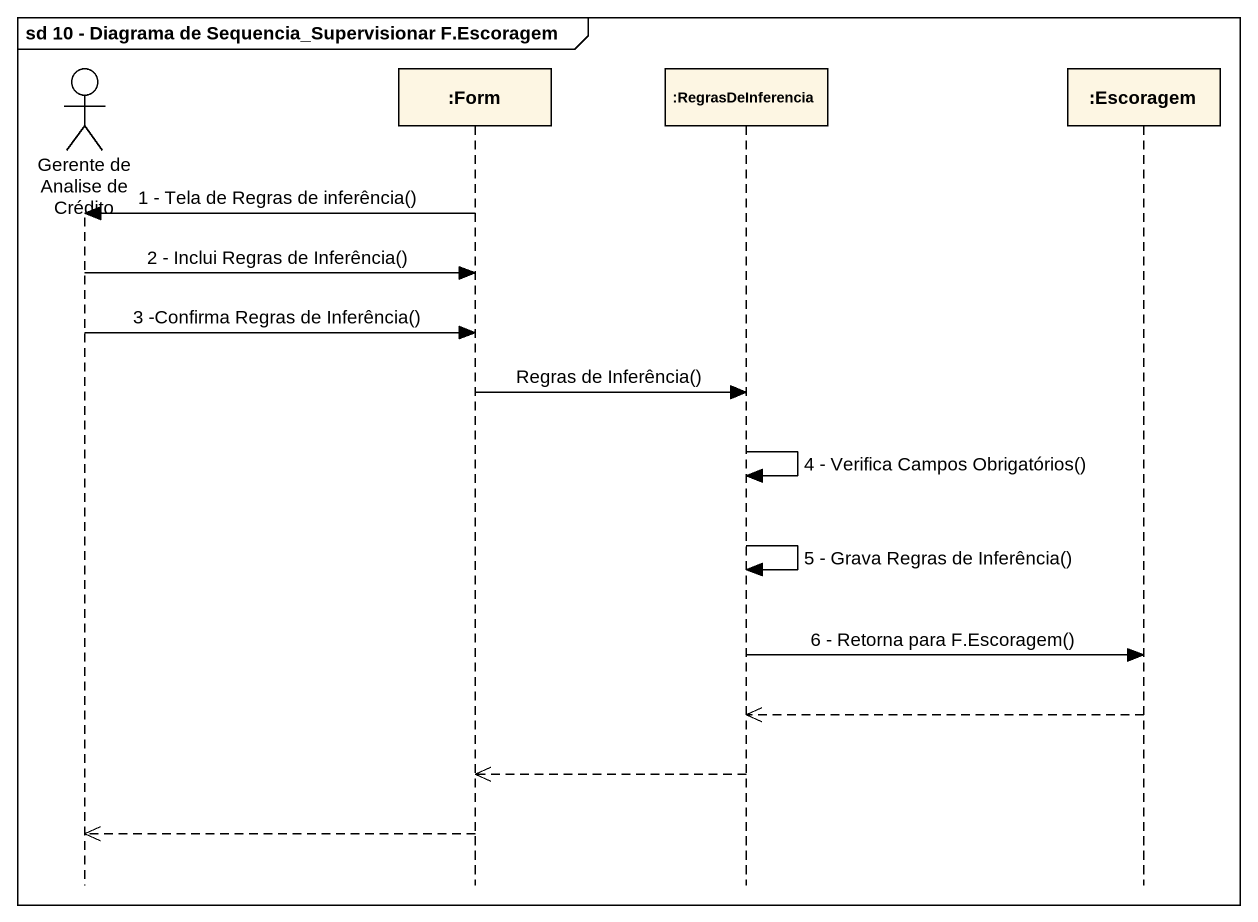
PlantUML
@startuml
mainframe sd 10 - Diagrama de Sequencia_Supervisionar F.Escoragem
hide footbox
actor "Gerente de Analise de Crédito" as Gerente_de_Analise_de
participant ":Form" as Form
participant ":RegrasDeInferencia" as RegrasDeInferencia
participant ":Escoragem" as Escoragem

Form -> Gerente_de_Analise_de : 1 - Tela de Regras de inferência()
Gerente_de_Analise_de -> Form : 2 - Inclui Regras de Inferência()
Gerente_de_Analise_de -> Form : 3 -Confirma Regras de Inferência()
Form -> RegrasDeInferencia : Regras de Inferência()
RegrasDeInferencia -> RegrasDeInferencia : 4 - Verifica Campos Obrigatórios()
RegrasDeInferencia -> RegrasDeInferencia : 5 - Grava Regras de Inferência()
RegrasDeInferencia -> Escoragem : 6 - Retorna para F.Escoragem()
Escoragem -->> RegrasDeInferencia
RegrasDeInferencia -->> Form
Form -->> Gerente_de_Analise_de
@enduml
